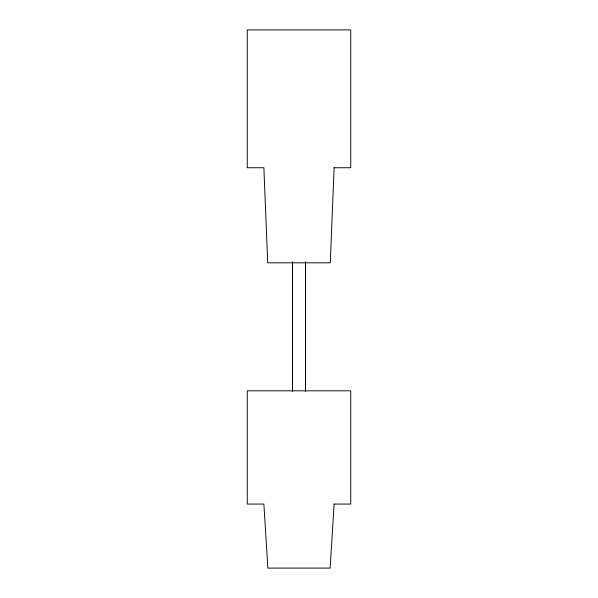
<?xml version="1.0" encoding="UTF-8"?>
<svg xmlns="http://www.w3.org/2000/svg" width="598" height="598" viewBox="0 0 598 598"><rect width="100%" height="100%" fill="white"/><g stroke="black" fill="none" stroke-linecap="round" stroke-linejoin="round"><path stroke-width="0.9" d="M292.534 261.961L292.534 391.451L292.534 261.961M305.466 261.961L305.466 391.451L305.466 261.961M334.125 167.739L330.29 262.821L267.71 262.821L263.875 167.739L247.258 167.739L247.258 29.9L350.742 29.9L350.742 167.739L334.125 167.739M334.125 504.062L330.126 568.1L267.874 568.1L263.875 504.062L247.258 504.062L247.258 390.808L350.742 390.808L350.742 504.062L334.125 504.062"/></g></svg>
